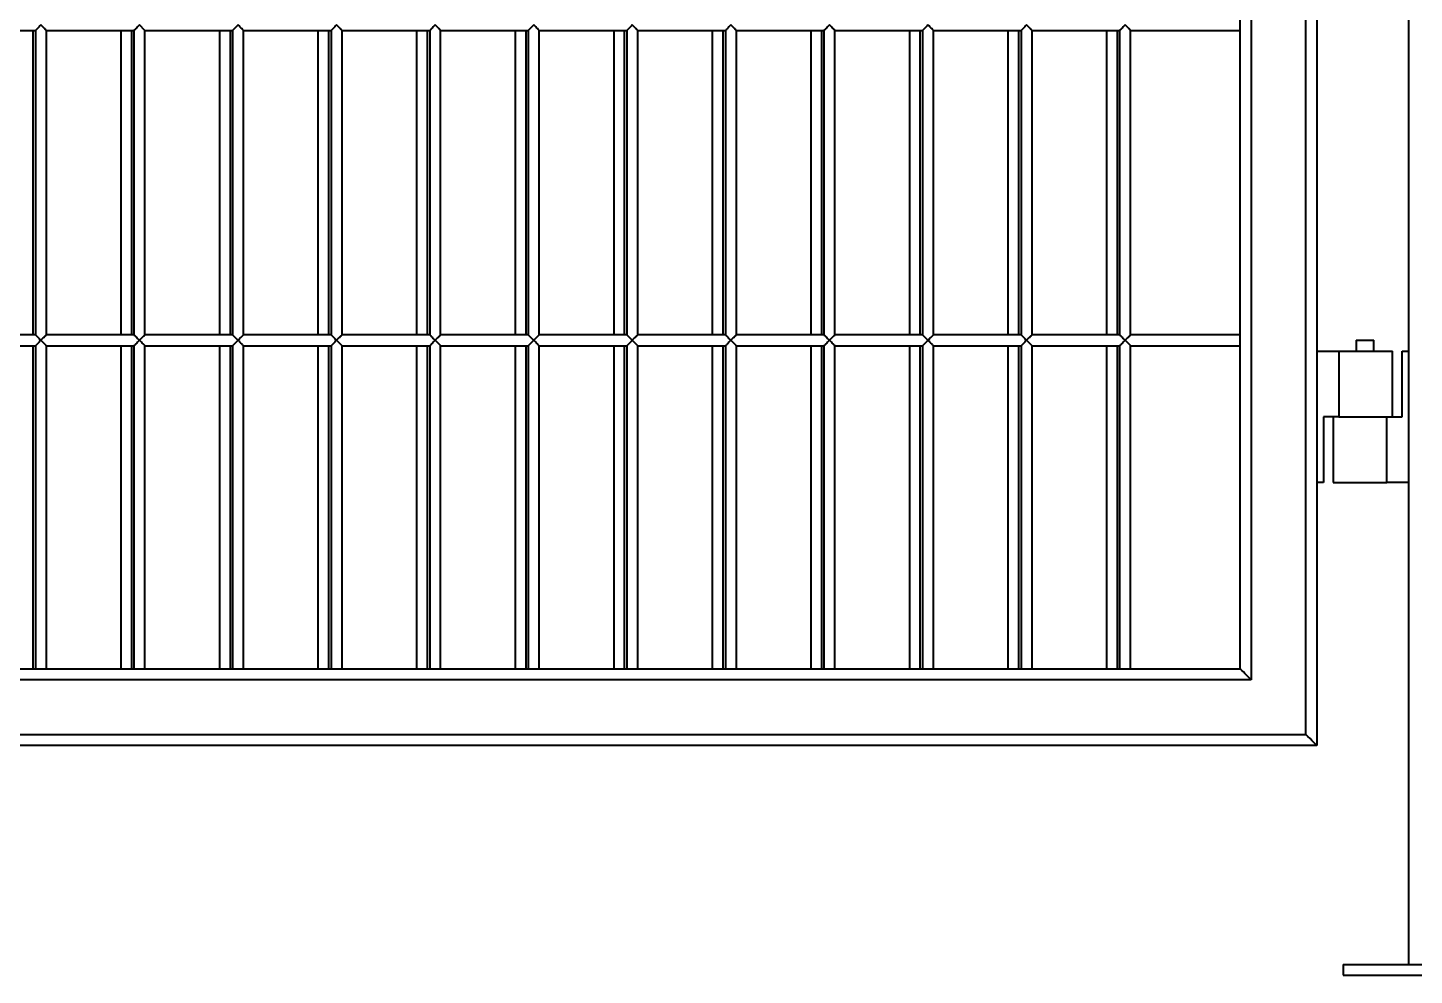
# Model space of a CAD drawing. Header units: millimetres. Extents: x 0 to 420, y 0 to 297.
# Drawn here: x 223.61 to 236.27, y 215.75 to 224.4 of the extents above; entities that cross this region are included whole.
import ezdxf

# ---------------------------------------------------------------- set-up
doc = ezdxf.new("R2010")
doc.units = ezdxf.units.MM

msp = doc.modelspace()

# ---------------------------------------------------------------- linework, layer by layer
at = {"color": 7, "linetype": 'Continuous', "lineweight": 40}
for p, q in [((236.2225, 215.8453), (236.2225, 255.8453)), ((235.3825, 253.8453), (235.3825, 217.8453)), ((235.2825, 217.9453), (235.2825, 253.7453)), ((234.7825, 253.2453), (234.7825, 218.4453)), ((234.6825, 218.5453), (234.6825, 253.1453)), ((222.8825, 224.3753), (223.6825, 224.3753)), ((223.6625, 221.5953), (223.6625, 224.3753)), ((223.6825, 224.3753), (223.6825, 221.5953)), ((223.7825, 221.5953), (223.7825, 224.3753)), ((223.7825, 224.3753), (224.5825, 224.3753)), ((224.4625, 224.3753), (224.4625, 221.5953)), ((224.5625, 221.5953), (224.5625, 224.3753)), ((224.5825, 224.3753), (224.5825, 221.5953)), ((224.6825, 224.3753), (224.6325, 224.4253)), ((224.6825, 221.5953), (224.6825, 224.3753)), ((224.6825, 224.3753), (225.4825, 224.3753)), ((225.3625, 224.3753), (225.3625, 221.5953)), ((225.4625, 221.5953), (225.4625, 224.3753)), ((225.4825, 224.3753), (225.4825, 221.5953)), ((225.5825, 221.5953), (225.5825, 224.3753)), ((225.5825, 224.3753), (226.3825, 224.3753)), ((226.2625, 224.3753), (226.2625, 221.5953)), ((226.3625, 221.5953), (226.3625, 224.3753)), ((226.3825, 224.3753), (226.3825, 221.5953)), ((226.4825, 221.5953), (226.4825, 224.3753)), ((226.4825, 224.3753), (227.2825, 224.3753)), ((227.1625, 224.3753), (227.1625, 221.5953)), ((227.2625, 221.5953), (227.2625, 224.3753)), ((227.2825, 224.3753), (227.2825, 221.5953)), ((227.3825, 221.5953), (227.3825, 224.3753)), ((227.3825, 224.3753), (228.1825, 224.3753)), ((228.0625, 224.3753), (228.0625, 221.5953)), ((228.1625, 221.5953), (228.1625, 224.3753)), ((228.1825, 224.3753), (228.1825, 221.5953)), ((228.2825, 221.5953), (228.2825, 224.3753)), ((228.2825, 224.3753), (229.0825, 224.3753)), ((228.9625, 224.3753), (228.9625, 221.5953)), ((229.0625, 221.5953), (229.0625, 224.3753)), ((229.0825, 224.3753), (229.0825, 221.5953)), ((229.1825, 221.5953), (229.1825, 224.3753)), ((229.1825, 224.3753), (229.9825, 224.3753)), ((229.8625, 224.3753), (229.8625, 221.5953)), ((229.9625, 221.5953), (229.9625, 224.3753)), ((229.9825, 224.3753), (229.9825, 221.5953)), ((230.0825, 221.5953), (230.0825, 224.3753)), ((230.0825, 224.3753), (230.8825, 224.3753)), ((230.7625, 224.3753), (230.7625, 221.5953)), ((230.8625, 221.5953), (230.8625, 224.3753)), ((230.8825, 224.3753), (230.8825, 221.5953)), ((230.9825, 221.5953), (230.9825, 224.3753)), ((230.9825, 224.3753), (231.7825, 224.3753)), ((231.6625, 224.3753), (231.6625, 221.5953)), ((231.7625, 221.5953), (231.7625, 224.3753)), ((231.7825, 224.3753), (231.7825, 221.5953)), ((231.8825, 221.5953), (231.8825, 224.3753)), ((231.8825, 224.3753), (232.6825, 224.3753)), ((232.5625, 224.3753), (232.5625, 221.5953)), ((232.6625, 221.5953), (232.6625, 224.3753)), ((232.6825, 224.3753), (232.6825, 221.5953)), ((232.7825, 221.5953), (232.7825, 224.3753)), ((232.7825, 224.3753), (233.5825, 224.3753)), ((233.4625, 224.3753), (233.4625, 221.5953)), ((233.5625, 221.5953), (233.5625, 224.3753)), ((233.5825, 224.3753), (233.5825, 221.5953)), ((233.6825, 224.3753), (234.6825, 224.3753)), ((233.6825, 221.5953), (233.6825, 224.3753)), ((223.6825, 221.5953), (222.8825, 221.5953)), ((224.5825, 221.5953), (223.7825, 221.5953)), ((225.4825, 221.5953), (224.6825, 221.5953)), ((226.3825, 221.5953), (225.5825, 221.5953)), ((227.2825, 221.5953), (226.4825, 221.5953)), ((228.1825, 221.5953), (227.3825, 221.5953)), ((229.0825, 221.5953), (228.2825, 221.5953)), ((229.9825, 221.5953), (229.1825, 221.5953)), ((230.8825, 221.5953), (230.0825, 221.5953)), ((231.7825, 221.5953), (230.9825, 221.5953)), ((232.6825, 221.5953), (231.8825, 221.5953)), ((233.5825, 221.5953), (232.7825, 221.5953)), ((234.6825, 221.5953), (233.6825, 221.5953)), ((222.8825, 221.4953), (223.6825, 221.4953)), ((223.6625, 218.5453), (223.6625, 221.4953)), ((223.6825, 221.4953), (223.6825, 218.5453)), ((223.7825, 218.5453), (223.7825, 221.4953)), ((223.7825, 221.4953), (224.5825, 221.4953)), ((224.4625, 221.4953), (224.4625, 218.5453)), ((224.5625, 218.5453), (224.5625, 221.4953)), ((224.5825, 221.4953), (224.5825, 218.5453)), ((224.6825, 218.5453), (224.6825, 221.4953)), ((224.6825, 221.4953), (225.4825, 221.4953)), ((225.3625, 221.4953), (225.3625, 218.5453)), ((225.4625, 218.5453), (225.4625, 221.4953)), ((225.4825, 221.4953), (225.4825, 218.5453)), ((225.5825, 218.5453), (225.5825, 221.4953)), ((225.5825, 221.4953), (226.3825, 221.4953)), ((226.2625, 221.4953), (226.2625, 218.5453)), ((226.3625, 218.5453), (226.3625, 221.4953)), ((226.3825, 221.4953), (226.3825, 218.5453)), ((226.4825, 218.5453), (226.4825, 221.4953)), ((226.4825, 221.4953), (227.2825, 221.4953)), ((227.1625, 221.4953), (227.1625, 218.5453)), ((227.2625, 218.5453), (227.2625, 221.4953)), ((227.2825, 221.4953), (227.2825, 218.5453)), ((227.3825, 218.5453), (227.3825, 221.4953)), ((227.3825, 221.4953), (228.1825, 221.4953)), ((228.0625, 221.4953), (228.0625, 218.5453)), ((228.1625, 218.5453), (228.1625, 221.4953)), ((228.1825, 221.4953), (228.1825, 218.5453)), ((228.2825, 218.5453), (228.2825, 221.4953)), ((228.2825, 221.4953), (229.0825, 221.4953)), ((228.9625, 221.4953), (228.9625, 218.5453)), ((229.0625, 218.5453), (229.0625, 221.4953)), ((229.0825, 221.4953), (229.0825, 218.5453)), ((229.1825, 218.5453), (229.1825, 221.4953)), ((229.1825, 221.4953), (229.9825, 221.4953)), ((229.8625, 221.4953), (229.8625, 218.5453)), ((229.9625, 218.5453), (229.9625, 221.4953)), ((229.9825, 221.4953), (229.9825, 218.5453)), ((230.0825, 218.5453), (230.0825, 221.4953)), ((230.0825, 221.4953), (230.8825, 221.4953)), ((230.7625, 221.4953), (230.7625, 218.5453)), ((230.8625, 218.5453), (230.8625, 221.4953)), ((230.8825, 221.4953), (230.8825, 218.5453)), ((230.9825, 218.5453), (230.9825, 221.4953)), ((230.9825, 221.4953), (231.7825, 221.4953)), ((231.6625, 221.4953), (231.6625, 218.5453)), ((231.7625, 218.5453), (231.7625, 221.4953)), ((231.7825, 221.4953), (231.7825, 218.5453)), ((231.8825, 218.5453), (231.8825, 221.4953)), ((231.8825, 221.4953), (232.6825, 221.4953)), ((232.5625, 221.4953), (232.5625, 218.5453)), ((232.6625, 218.5453), (232.6625, 221.4953)), ((232.6825, 221.4953), (232.6825, 218.5453)), ((232.7825, 218.5453), (232.7825, 221.4953)), ((232.7825, 221.4953), (233.5825, 221.4953)), ((233.4625, 221.4953), (233.4625, 218.5453)), ((233.5625, 218.5453), (233.5625, 221.4953)), ((233.5825, 221.4953), (233.5825, 218.5453)), ((233.6825, 221.4953), (234.6825, 221.4953)), ((233.6825, 218.5453), (233.6825, 221.4953)), ((235.3825, 221.4453), (235.5825, 221.4453)), ((235.5825, 221.4453), (236.0725, 221.4453)), ((235.5825, 221.4453), (235.5825, 220.8453)), ((235.7425, 221.5453), (235.7425, 221.4453)), ((235.7425, 221.5453), (235.9025, 221.5453)), ((235.9025, 221.4453), (235.9025, 221.5453)), ((236.0725, 220.8453), (236.0725, 221.4453)), ((236.1625, 220.8453), (236.1625, 221.4453)), ((236.1625, 221.4453), (236.2225, 221.4453)), ((235.4425, 220.8453), (235.4425, 220.2453)), ((235.5825, 220.8453), (235.4425, 220.8453)), ((235.5325, 220.8453), (235.5325, 220.2453)), ((235.5825, 220.8453), (235.8025, 220.8453)), ((235.8025, 220.8453), (236.0225, 220.8453)), ((236.0225, 220.2453), (236.0225, 220.8453)), ((236.0225, 220.8453), (236.1625, 220.8453)), ((235.4425, 220.2453), (235.3825, 220.2453)), ((235.5325, 220.2453), (236.0225, 220.2453)), ((236.2225, 220.2453), (236.0225, 220.2453)), ((218.9625, 218.5453), (234.6825, 218.5453)), ((234.7825, 218.4453), (218.8625, 218.4453)), ((218.3625, 217.9453), (235.2825, 217.9453)), ((235.3825, 217.8453), (218.2625, 217.8453)), ((235.6225, 215.8453), (235.6225, 215.7453)), ((235.6225, 215.8453), (238.0225, 215.8453)), ((235.6225, 215.7453), (238.0225, 215.7453))]:
    msp.add_line(p, q, dxfattribs=at)
at = {"color": 7, "linetype": 'Continuous', "lineweight": 40, "flags": 128}
for points in [[(223.7325, 224.4253), (223.7238, 224.4167), (223.7154, 224.4082), (223.7075, 224.4003), (223.7003, 224.3932), (223.6942, 224.387), (223.6892, 224.382), (223.6855, 224.3784), (223.6832, 224.3761), (223.6825, 224.3753)], [(223.7825, 224.3753), (223.7823, 224.3755), (223.7806, 224.3772), (223.7772, 224.3806), (223.7724, 224.3854), (223.7662, 224.3917), (223.7588, 224.399), (223.7505, 224.4073), (223.7417, 224.4161), (223.7325, 224.4253)], [(224.6325, 224.4253), (224.6238, 224.4167), (224.6154, 224.4082), (224.6075, 224.4003), (224.6003, 224.3932), (224.5942, 224.387), (224.5892, 224.382), (224.5855, 224.3784), (224.5832, 224.3761), (224.5825, 224.3753)], [(225.5325, 224.4253), (225.5238, 224.4167), (225.5154, 224.4082), (225.5075, 224.4003), (225.5003, 224.3932), (225.4942, 224.387), (225.4892, 224.382), (225.4855, 224.3784), (225.4832, 224.3761), (225.4825, 224.3753)], [(225.5825, 224.3753), (225.5823, 224.3755), (225.5806, 224.3772), (225.5772, 224.3806), (225.5724, 224.3854), (225.5662, 224.3917), (225.5588, 224.399), (225.5505, 224.4073), (225.5417, 224.4161), (225.5325, 224.4253)], [(226.4325, 224.4253), (226.4238, 224.4167), (226.4154, 224.4082), (226.4075, 224.4003), (226.4003, 224.3932), (226.3942, 224.387), (226.3892, 224.382), (226.3855, 224.3784), (226.3832, 224.3761), (226.3825, 224.3753)], [(226.4825, 224.3753), (226.4823, 224.3755), (226.4806, 224.3772), (226.4772, 224.3806), (226.4724, 224.3854), (226.4662, 224.3917), (226.4588, 224.399), (226.4505, 224.4073), (226.4417, 224.4161), (226.4325, 224.4253)], [(227.3325, 224.4253), (227.3238, 224.4167), (227.3154, 224.4082), (227.3075, 224.4003), (227.3003, 224.3932), (227.2942, 224.387), (227.2892, 224.382), (227.2855, 224.3784), (227.2832, 224.3761), (227.2825, 224.3753)], [(227.3825, 224.3753), (227.3823, 224.3755), (227.3806, 224.3772), (227.3772, 224.3806), (227.3724, 224.3854), (227.3662, 224.3917), (227.3588, 224.399), (227.3505, 224.4073), (227.3417, 224.4161), (227.3325, 224.4253)], [(228.2325, 224.4253), (228.2238, 224.4167), (228.2154, 224.4082), (228.2075, 224.4003), (228.2003, 224.3932), (228.1942, 224.387), (228.1892, 224.382), (228.1855, 224.3784), (228.1832, 224.3761), (228.1825, 224.3753)], [(228.2825, 224.3753), (228.2823, 224.3755), (228.2806, 224.3772), (228.2772, 224.3806), (228.2724, 224.3854), (228.2662, 224.3917), (228.2588, 224.399), (228.2505, 224.4073), (228.2417, 224.4161), (228.2325, 224.4253)], [(229.1325, 224.4253), (229.1238, 224.4167), (229.1154, 224.4082), (229.1075, 224.4003), (229.1003, 224.3932), (229.0942, 224.387), (229.0892, 224.382), (229.0855, 224.3784), (229.0832, 224.3761), (229.0825, 224.3753)], [(229.1825, 224.3753), (229.1823, 224.3755), (229.1806, 224.3772), (229.1772, 224.3806), (229.1724, 224.3854), (229.1662, 224.3917), (229.1588, 224.399), (229.1505, 224.4073), (229.1417, 224.4161), (229.1325, 224.4253)], [(230.0325, 224.4253), (230.0238, 224.4167), (230.0154, 224.4082), (230.0075, 224.4003), (230.0003, 224.3932), (229.9942, 224.387), (229.9892, 224.382), (229.9855, 224.3784), (229.9832, 224.3761), (229.9825, 224.3753)], [(230.0825, 224.3753), (230.0823, 224.3755), (230.0806, 224.3772), (230.0772, 224.3806), (230.0724, 224.3854), (230.0662, 224.3917), (230.0588, 224.399), (230.0505, 224.4073), (230.0417, 224.4161), (230.0325, 224.4253)], [(230.9325, 224.4253), (230.9238, 224.4167), (230.9154, 224.4082), (230.9075, 224.4003), (230.9003, 224.3932), (230.8942, 224.387), (230.8892, 224.382), (230.8855, 224.3784), (230.8832, 224.3761), (230.8825, 224.3753)], [(230.9825, 224.3753), (230.9823, 224.3755), (230.9806, 224.3772), (230.9772, 224.3806), (230.9724, 224.3854), (230.9662, 224.3917), (230.9588, 224.399), (230.9505, 224.4073), (230.9417, 224.4161), (230.9325, 224.4253)], [(231.8325, 224.4253), (231.8238, 224.4167), (231.8154, 224.4082), (231.8075, 224.4003), (231.8003, 224.3932), (231.7942, 224.387), (231.7892, 224.382), (231.7855, 224.3784), (231.7832, 224.3761), (231.7825, 224.3753)], [(231.8825, 224.3753), (231.8823, 224.3755), (231.8806, 224.3772), (231.8772, 224.3806), (231.8724, 224.3854), (231.8662, 224.3917), (231.8588, 224.399), (231.8505, 224.4073), (231.8417, 224.4161), (231.8325, 224.4253)], [(232.7325, 224.4253), (232.7238, 224.4167), (232.7154, 224.4082), (232.7075, 224.4003), (232.7003, 224.3932), (232.6942, 224.387), (232.6892, 224.382), (232.6855, 224.3784), (232.6832, 224.3761), (232.6825, 224.3753)], [(232.7825, 224.3753), (232.7823, 224.3755), (232.7806, 224.3772), (232.7772, 224.3806), (232.7724, 224.3854), (232.7662, 224.3917), (232.7588, 224.399), (232.7505, 224.4073), (232.7417, 224.4161), (232.7325, 224.4253)], [(233.6325, 224.4253), (233.6238, 224.4167), (233.6154, 224.4082), (233.6075, 224.4003), (233.6003, 224.3932), (233.5942, 224.387), (233.5892, 224.382), (233.5855, 224.3784), (233.5832, 224.3761), (233.5825, 224.3753)], [(233.6825, 224.3753), (233.6823, 224.3755), (233.6806, 224.3772), (233.6772, 224.3806), (233.6724, 224.3854), (233.6662, 224.3917), (233.6588, 224.399), (233.6505, 224.4073), (233.6417, 224.4161), (233.6325, 224.4253)], [(223.6825, 221.5953), (223.6832, 221.5946), (223.6855, 221.5923), (223.6892, 221.5886), (223.6942, 221.5836), (223.7003, 221.5775), (223.7075, 221.5703), (223.7154, 221.5624), (223.7238, 221.554), (223.7325, 221.5453)], [(223.7325, 221.5453), (223.7417, 221.5545), (223.7505, 221.5634), (223.7588, 221.5717), (223.7662, 221.579), (223.7724, 221.5852), (223.7772, 221.5901), (223.7806, 221.5934), (223.7823, 221.5951), (223.7825, 221.5953)], [(224.5825, 221.5953), (224.5832, 221.5946), (224.5855, 221.5923), (224.5892, 221.5886), (224.5942, 221.5836), (224.6003, 221.5775), (224.6075, 221.5703), (224.6154, 221.5624), (224.6238, 221.554), (224.6325, 221.5453)], [(224.6325, 221.5453), (224.6417, 221.5545), (224.6505, 221.5634), (224.6588, 221.5717), (224.6662, 221.579), (224.6724, 221.5852), (224.6772, 221.5901), (224.6806, 221.5934), (224.6823, 221.5951), (224.6825, 221.5953)], [(225.4825, 221.5953), (225.4832, 221.5946), (225.4855, 221.5923), (225.4892, 221.5886), (225.4942, 221.5836), (225.5003, 221.5775), (225.5075, 221.5703), (225.5154, 221.5624), (225.5238, 221.554), (225.5325, 221.5453)], [(225.5325, 221.5453), (225.5417, 221.5545), (225.5505, 221.5634), (225.5588, 221.5717), (225.5662, 221.579), (225.5724, 221.5852), (225.5772, 221.5901), (225.5806, 221.5934), (225.5823, 221.5951), (225.5825, 221.5953)], [(226.3825, 221.5953), (226.3832, 221.5946), (226.3855, 221.5923), (226.3892, 221.5886), (226.3942, 221.5836), (226.4003, 221.5775), (226.4075, 221.5703), (226.4154, 221.5624), (226.4238, 221.554), (226.4325, 221.5453)], [(226.4325, 221.5453), (226.4417, 221.5545), (226.4505, 221.5634), (226.4588, 221.5717), (226.4662, 221.579), (226.4724, 221.5852), (226.4772, 221.5901), (226.4806, 221.5934), (226.4823, 221.5951), (226.4825, 221.5953)], [(227.2825, 221.5953), (227.2832, 221.5946), (227.2855, 221.5923), (227.2892, 221.5886), (227.2942, 221.5836), (227.3003, 221.5775), (227.3075, 221.5703), (227.3154, 221.5624), (227.3238, 221.554), (227.3325, 221.5453)], [(227.3325, 221.5453), (227.3417, 221.5545), (227.3505, 221.5634), (227.3588, 221.5717), (227.3662, 221.579), (227.3724, 221.5852), (227.3772, 221.5901), (227.3806, 221.5934), (227.3823, 221.5951), (227.3825, 221.5953)], [(228.1825, 221.5953), (228.1832, 221.5946), (228.1855, 221.5923), (228.1892, 221.5886), (228.1942, 221.5836), (228.2003, 221.5775), (228.2075, 221.5703), (228.2154, 221.5624), (228.2238, 221.554), (228.2325, 221.5453)], [(228.2325, 221.5453), (228.2417, 221.5545), (228.2505, 221.5634), (228.2588, 221.5717), (228.2662, 221.579), (228.2724, 221.5852), (228.2772, 221.5901), (228.2806, 221.5934), (228.2823, 221.5951), (228.2825, 221.5953)], [(229.0825, 221.5953), (229.0832, 221.5946), (229.0855, 221.5923), (229.0892, 221.5886), (229.0942, 221.5836), (229.1003, 221.5775), (229.1075, 221.5703), (229.1154, 221.5624), (229.1238, 221.554), (229.1325, 221.5453)], [(229.1325, 221.5453), (229.1417, 221.5545), (229.1505, 221.5634), (229.1588, 221.5717), (229.1662, 221.579), (229.1724, 221.5852), (229.1772, 221.5901), (229.1806, 221.5934), (229.1823, 221.5951), (229.1825, 221.5953)], [(229.9825, 221.5953), (229.9832, 221.5946), (229.9855, 221.5923), (229.9892, 221.5886), (229.9942, 221.5836), (230.0003, 221.5775), (230.0075, 221.5703), (230.0154, 221.5624), (230.0238, 221.554), (230.0325, 221.5453)], [(230.0325, 221.5453), (230.0417, 221.5545), (230.0505, 221.5634), (230.0588, 221.5717), (230.0662, 221.579), (230.0724, 221.5852), (230.0772, 221.5901), (230.0806, 221.5934), (230.0823, 221.5951), (230.0825, 221.5953)], [(230.8825, 221.5953), (230.8832, 221.5946), (230.8855, 221.5923), (230.8892, 221.5886), (230.8942, 221.5836), (230.9003, 221.5775), (230.9075, 221.5703), (230.9154, 221.5624), (230.9238, 221.554), (230.9325, 221.5453)], [(230.9325, 221.5453), (230.9417, 221.5545), (230.9505, 221.5634), (230.9588, 221.5717), (230.9662, 221.579), (230.9724, 221.5852), (230.9772, 221.5901), (230.9806, 221.5934), (230.9823, 221.5951), (230.9825, 221.5953)], [(231.7825, 221.5953), (231.7832, 221.5946), (231.7855, 221.5923), (231.7892, 221.5886), (231.7942, 221.5836), (231.8003, 221.5775), (231.8075, 221.5703), (231.8154, 221.5624), (231.8238, 221.554), (231.8325, 221.5453)], [(231.8325, 221.5453), (231.8417, 221.5545), (231.8505, 221.5634), (231.8588, 221.5717), (231.8662, 221.579), (231.8724, 221.5852), (231.8772, 221.5901), (231.8806, 221.5934), (231.8823, 221.5951), (231.8825, 221.5953)], [(232.6825, 221.5953), (232.6832, 221.5946), (232.6855, 221.5923), (232.6892, 221.5886), (232.6942, 221.5836), (232.7003, 221.5775), (232.7075, 221.5703), (232.7154, 221.5624), (232.7238, 221.554), (232.7325, 221.5453)], [(232.7325, 221.5453), (232.7417, 221.5545), (232.7505, 221.5634), (232.7588, 221.5717), (232.7662, 221.579), (232.7724, 221.5852), (232.7772, 221.5901), (232.7806, 221.5934), (232.7823, 221.5951), (232.7825, 221.5953)], [(233.5825, 221.5953), (233.5832, 221.5946), (233.5855, 221.5923), (233.5892, 221.5886), (233.5942, 221.5836), (233.6003, 221.5775), (233.6075, 221.5703), (233.6154, 221.5624), (233.6238, 221.554), (233.6325, 221.5453)], [(233.6325, 221.5453), (233.6417, 221.5545), (233.6505, 221.5634), (233.6588, 221.5717), (233.6662, 221.579), (233.6724, 221.5852), (233.6772, 221.5901), (233.6806, 221.5934), (233.6823, 221.5951), (233.6825, 221.5953)], [(223.7325, 221.5453), (223.7238, 221.5367), (223.7154, 221.5282), (223.7075, 221.5203), (223.7003, 221.5132), (223.6942, 221.507), (223.6892, 221.502), (223.6855, 221.4984), (223.6832, 221.4961), (223.6825, 221.4953)], [(223.7825, 221.4953), (223.7823, 221.4955), (223.7806, 221.4972), (223.7772, 221.5006), (223.7724, 221.5054), (223.7662, 221.5117), (223.7588, 221.519), (223.7505, 221.5273), (223.7417, 221.5361), (223.7325, 221.5453)], [(224.6325, 221.5453), (224.6238, 221.5367), (224.6154, 221.5282), (224.6075, 221.5203), (224.6003, 221.5132), (224.5942, 221.507), (224.5892, 221.502), (224.5855, 221.4984), (224.5832, 221.4961), (224.5825, 221.4953)], [(224.6825, 221.4953), (224.6823, 221.4955), (224.6806, 221.4972), (224.6772, 221.5006), (224.6724, 221.5054), (224.6662, 221.5117), (224.6588, 221.519), (224.6505, 221.5273), (224.6417, 221.5361), (224.6325, 221.5453)], [(225.5325, 221.5453), (225.5238, 221.5367), (225.5154, 221.5282), (225.5075, 221.5203), (225.5003, 221.5132), (225.4942, 221.507), (225.4892, 221.502), (225.4855, 221.4984), (225.4832, 221.4961), (225.4825, 221.4953)], [(225.5825, 221.4953), (225.5823, 221.4955), (225.5806, 221.4972), (225.5772, 221.5006), (225.5724, 221.5054), (225.5662, 221.5117), (225.5588, 221.519), (225.5505, 221.5273), (225.5417, 221.5361), (225.5325, 221.5453)], [(226.4325, 221.5453), (226.4238, 221.5367), (226.4154, 221.5282), (226.4075, 221.5203), (226.4003, 221.5132), (226.3942, 221.507), (226.3892, 221.502), (226.3855, 221.4984), (226.3832, 221.4961), (226.3825, 221.4953)], [(226.4825, 221.4953), (226.4823, 221.4955), (226.4806, 221.4972), (226.4772, 221.5006), (226.4724, 221.5054), (226.4662, 221.5117), (226.4588, 221.519), (226.4505, 221.5273), (226.4417, 221.5361), (226.4325, 221.5453)], [(227.3325, 221.5453), (227.3238, 221.5367), (227.3154, 221.5282), (227.3075, 221.5203), (227.3003, 221.5132), (227.2942, 221.507), (227.2892, 221.502), (227.2855, 221.4984), (227.2832, 221.4961), (227.2825, 221.4953)], [(227.3825, 221.4953), (227.3823, 221.4955), (227.3806, 221.4972), (227.3772, 221.5006), (227.3724, 221.5054), (227.3662, 221.5117), (227.3588, 221.519), (227.3505, 221.5273), (227.3417, 221.5361), (227.3325, 221.5453)], [(228.2325, 221.5453), (228.2238, 221.5367), (228.2154, 221.5282), (228.2075, 221.5203), (228.2003, 221.5132), (228.1942, 221.507), (228.1892, 221.502), (228.1855, 221.4984), (228.1832, 221.4961), (228.1825, 221.4953)], [(228.2825, 221.4953), (228.2823, 221.4955), (228.2806, 221.4972), (228.2772, 221.5006), (228.2724, 221.5054), (228.2662, 221.5117), (228.2588, 221.519), (228.2505, 221.5273), (228.2417, 221.5361), (228.2325, 221.5453)], [(229.1325, 221.5453), (229.1238, 221.5367), (229.1154, 221.5282), (229.1075, 221.5203), (229.1003, 221.5132), (229.0942, 221.507), (229.0892, 221.502), (229.0855, 221.4984), (229.0832, 221.4961), (229.0825, 221.4953)], [(229.1825, 221.4953), (229.1823, 221.4955), (229.1806, 221.4972), (229.1772, 221.5006), (229.1724, 221.5054), (229.1662, 221.5117), (229.1588, 221.519), (229.1505, 221.5273), (229.1417, 221.5361), (229.1325, 221.5453)], [(230.0325, 221.5453), (230.0238, 221.5367), (230.0154, 221.5282), (230.0075, 221.5203), (230.0003, 221.5132), (229.9942, 221.507), (229.9892, 221.502), (229.9855, 221.4984), (229.9832, 221.4961), (229.9825, 221.4953)], [(230.0825, 221.4953), (230.0823, 221.4955), (230.0806, 221.4972), (230.0772, 221.5006), (230.0724, 221.5054), (230.0662, 221.5117), (230.0588, 221.519), (230.0505, 221.5273), (230.0417, 221.5361), (230.0325, 221.5453)], [(230.9325, 221.5453), (230.9238, 221.5367), (230.9154, 221.5282), (230.9075, 221.5203), (230.9003, 221.5132), (230.8942, 221.507), (230.8892, 221.502), (230.8855, 221.4984), (230.8832, 221.4961), (230.8825, 221.4953)], [(230.9825, 221.4953), (230.9823, 221.4955), (230.9806, 221.4972), (230.9772, 221.5006), (230.9724, 221.5054), (230.9662, 221.5117), (230.9588, 221.519), (230.9505, 221.5273), (230.9417, 221.5361), (230.9325, 221.5453)], [(231.8325, 221.5453), (231.8238, 221.5367), (231.8154, 221.5282), (231.8075, 221.5203), (231.8003, 221.5132), (231.7942, 221.507), (231.7892, 221.502), (231.7855, 221.4984), (231.7832, 221.4961), (231.7825, 221.4953)], [(231.8825, 221.4953), (231.8823, 221.4955), (231.8806, 221.4972), (231.8772, 221.5006), (231.8724, 221.5054), (231.8662, 221.5117), (231.8588, 221.519), (231.8505, 221.5273), (231.8417, 221.5361), (231.8325, 221.5453)], [(232.7325, 221.5453), (232.7238, 221.5367), (232.7154, 221.5282), (232.7075, 221.5203), (232.7003, 221.5132), (232.6942, 221.507), (232.6892, 221.502), (232.6855, 221.4984), (232.6832, 221.4961), (232.6825, 221.4953)], [(232.7825, 221.4953), (232.7823, 221.4955), (232.7806, 221.4972), (232.7772, 221.5006), (232.7724, 221.5054), (232.7662, 221.5117), (232.7588, 221.519), (232.7505, 221.5273), (232.7417, 221.5361), (232.7325, 221.5453)], [(233.6325, 221.5453), (233.6238, 221.5367), (233.6154, 221.5282), (233.6075, 221.5203), (233.6003, 221.5132), (233.5942, 221.507), (233.5892, 221.502), (233.5855, 221.4984), (233.5832, 221.4961), (233.5825, 221.4953)], [(233.6825, 221.4953), (233.6823, 221.4955), (233.6806, 221.4972), (233.6772, 221.5006), (233.6724, 221.5054), (233.6662, 221.5117), (233.6588, 221.519), (233.6505, 221.5273), (233.6417, 221.5361), (233.6325, 221.5453)], [(234.7825, 218.4453), (234.763, 218.4648), (234.7442, 218.4836), (234.7269, 218.5009), (234.7118, 218.516), (234.6993, 218.5285), (234.6901, 218.5377), (234.6844, 218.5434), (234.6825, 218.5453)], [(235.3825, 217.8453), (235.3805, 217.8473), (235.3749, 217.8529), (235.3656, 217.8622), (235.3532, 217.8746), (235.338, 217.8898), (235.3207, 217.9071), (235.302, 217.9258), (235.2825, 217.9453)]]:
    msp.add_lwpolyline(points, dxfattribs=at)

doc.saveas('drawing.dxf')
